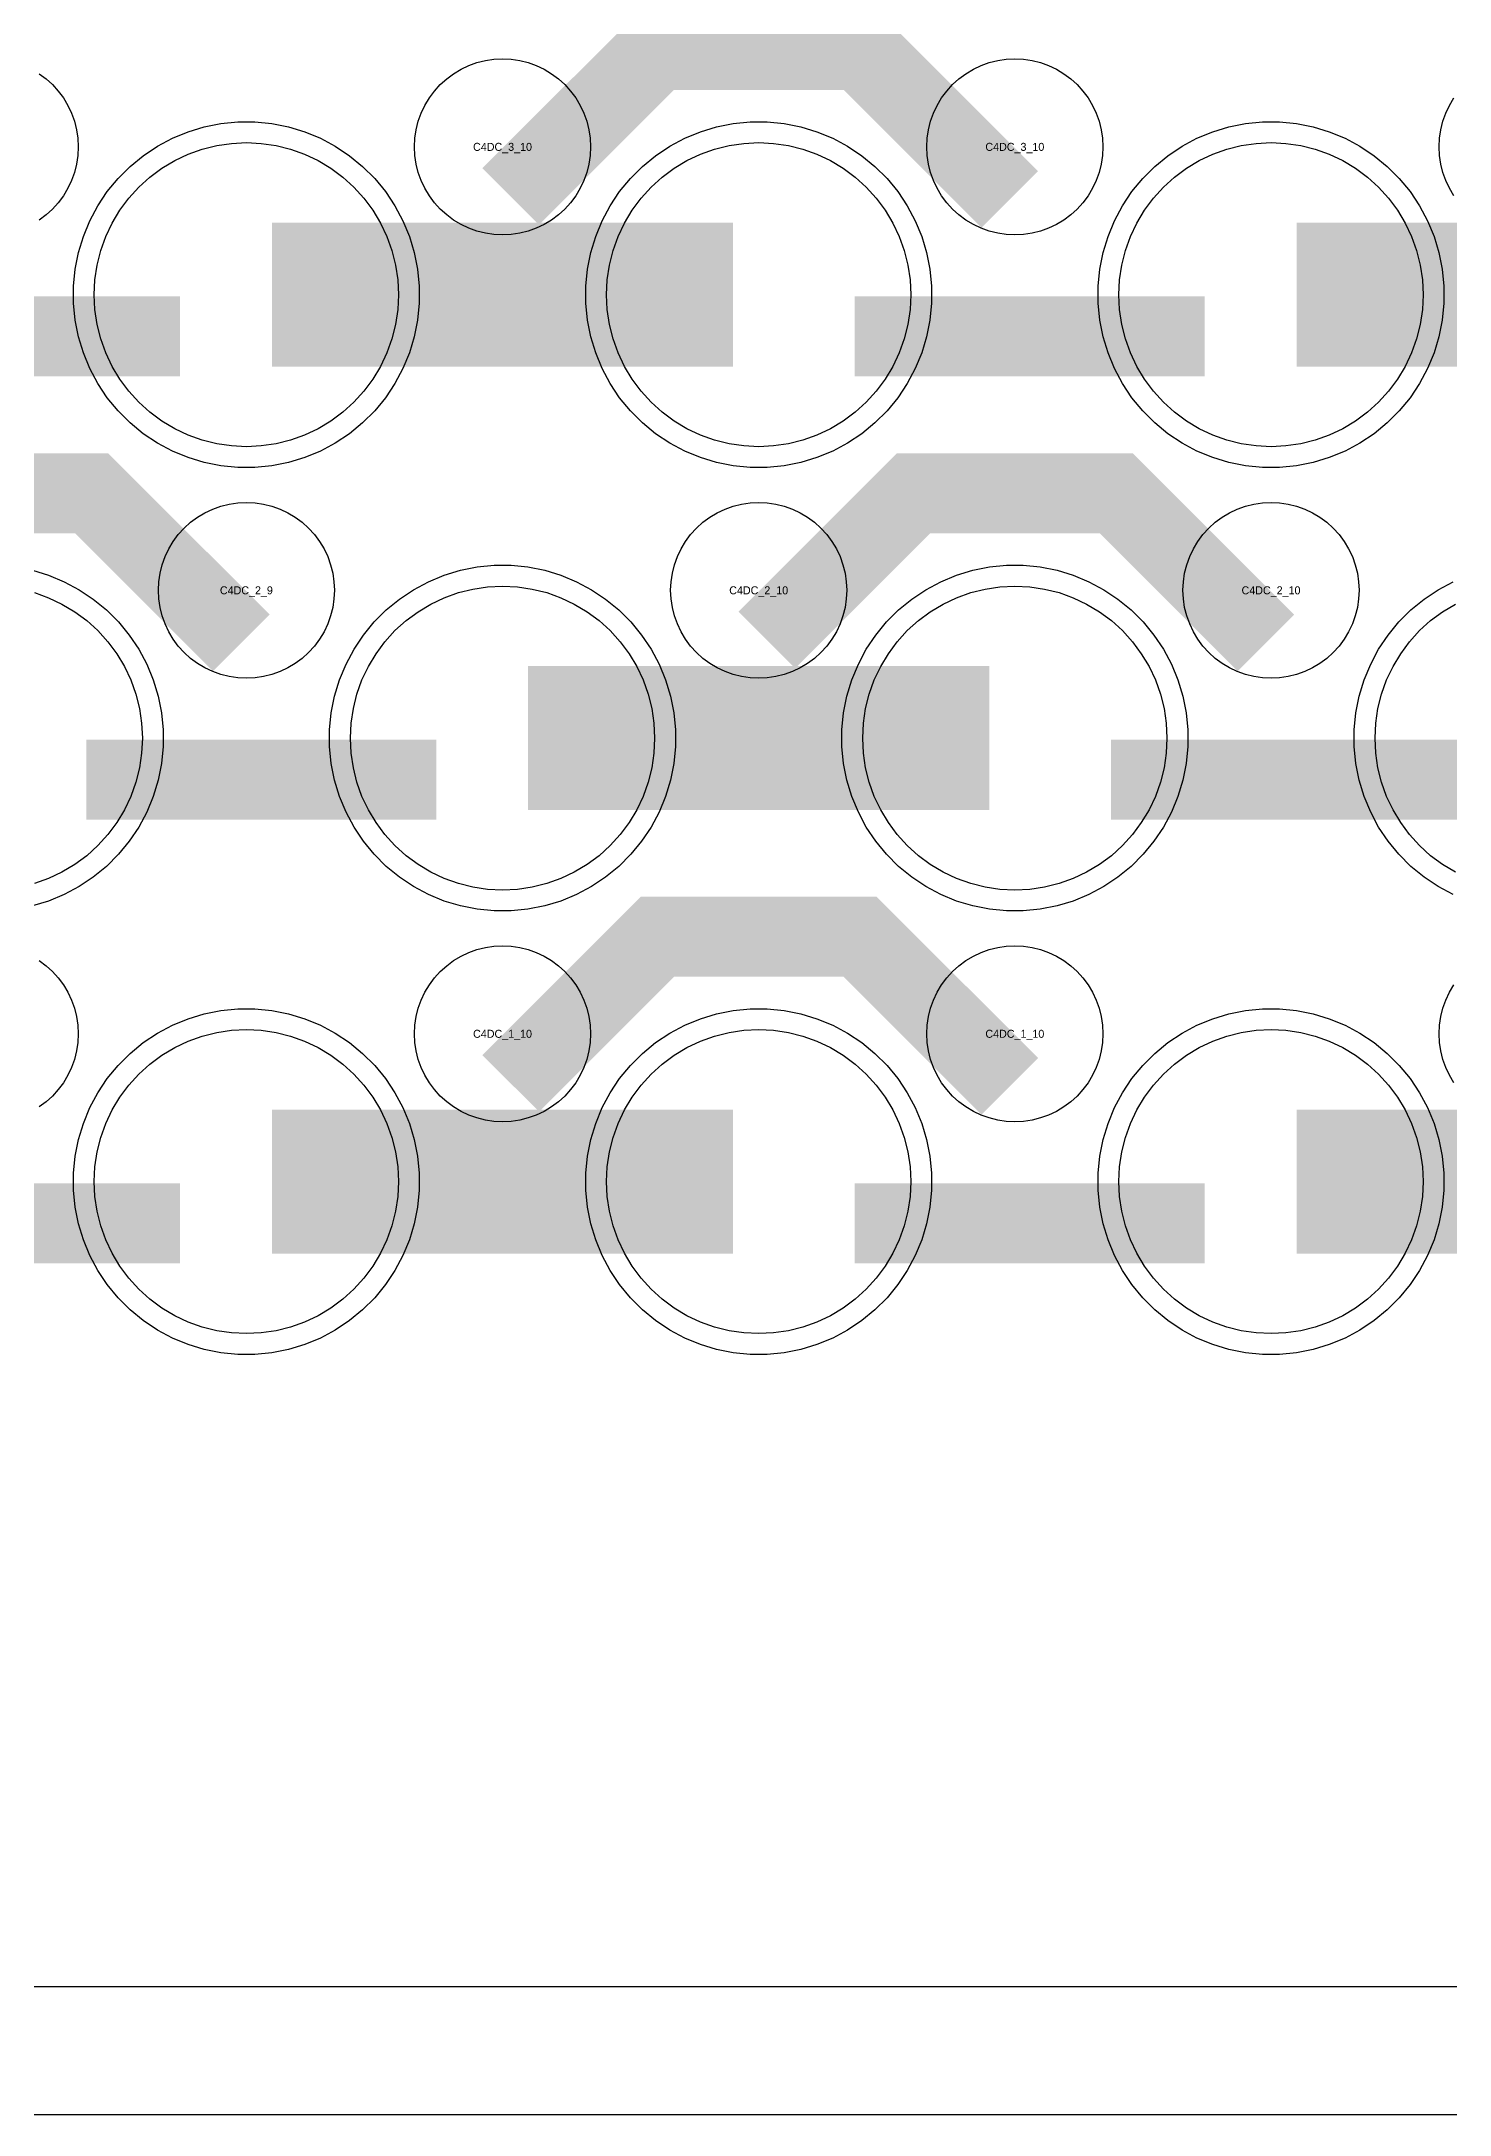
# Model space of a CAD drawing. Extents: x -11880 to 11880, y -14992 to 14992.
# Drawn here: x -8944 to -8504, y -14992 to -14345 of the extents above; entities that cross this region are included whole.
import ezdxf
from ezdxf.enums import TextEntityAlignment as Align

# ---------------------------------------------------------------- set-up
doc = ezdxf.new("R2010")
doc.units = 0
doc.header["$MEASUREMENT"] = 0
for name, color, linetype in [('GDS_775_DT_237', 138, 'CONTINUOUS'), ('OUTLINE', 30, 'CONTINUOUS'), ('RDL1_FS', 34, 'CONTINUOUS'), ('RDL_BS', 160, 'CONTINUOUS')]:
    doc.layers.add(name, color=color, linetype=linetype)

msp = doc.modelspace()

# ---------------------------------------------------------------- linework, layer by layer
at = {"layer": 'OUTLINE'}
for points in [[(-11880, -14992.5), (11880, -14992.5), (11880, 14992.5), (-11880, 14992.5)], [(-11840, -14952.5), (11840, -14952.5), (11840, 14952.5), (-11840, 14952.5)]]:
    msp.add_lwpolyline(points, close=True, dxfattribs=at)
at = {"layer": 'RDL1_FS', "color": 241, "true_color": 0xf7abae}
for points in [[(-8880, -14471.379), (-8884.657, -14471.15), (-8889.268, -14470.466), (-8893.791, -14469.334), (-8898.181, -14467.762), (-8902.395, -14465.77), (-8906.395, -14463.372), (-8910.14, -14460.594), (-8913.594, -14457.464), (-8916.724, -14454.01), (-8919.502, -14450.265), (-8921.9, -14446.265), (-8923.892, -14442.051), (-8925.464, -14437.661), (-8926.596, -14433.138), (-8927.28, -14428.527), (-8927.509, -14423.87), (-8927.28, -14419.213), (-8926.596, -14414.602), (-8925.464, -14410.079), (-8923.892, -14405.689), (-8921.9, -14401.475), (-8919.502, -14397.475), (-8916.724, -14393.73), (-8913.594, -14390.276), (-8910.14, -14387.146), (-8906.395, -14384.368), (-8902.395, -14381.97), (-8898.181, -14379.978), (-8893.791, -14378.406), (-8889.268, -14377.274), (-8884.657, -14376.59), (-8880, -14376.361), (-8875.343, -14376.59), (-8870.732, -14377.274), (-8866.209, -14378.406), (-8861.819, -14379.978), (-8857.605, -14381.97), (-8853.605, -14384.368), (-8849.86, -14387.146), (-8846.406, -14390.276), (-8843.276, -14393.73), (-8840.498, -14397.475), (-8838.1, -14401.475), (-8836.108, -14405.689), (-8834.536, -14410.079), (-8833.404, -14414.602), (-8832.72, -14419.213), (-8832.491, -14423.87), (-8832.72, -14428.527), (-8833.404, -14433.138), (-8834.536, -14437.661), (-8836.108, -14442.051), (-8838.1, -14446.265), (-8840.498, -14450.265), (-8843.276, -14454.01), (-8846.406, -14457.464), (-8849.86, -14460.594), (-8853.605, -14463.372), (-8857.605, -14465.77), (-8861.819, -14467.762), (-8866.209, -14469.334), (-8870.732, -14470.466), (-8875.343, -14471.15)], [(-8720, -14471.379), (-8724.657, -14471.15), (-8729.268, -14470.466), (-8733.791, -14469.334), (-8738.181, -14467.762), (-8742.395, -14465.77), (-8746.395, -14463.372), (-8750.14, -14460.594), (-8753.594, -14457.464), (-8756.724, -14454.01), (-8759.502, -14450.265), (-8761.9, -14446.265), (-8763.892, -14442.051), (-8765.464, -14437.661), (-8766.596, -14433.138), (-8767.28, -14428.527), (-8767.509, -14423.87), (-8767.28, -14419.213), (-8766.596, -14414.602), (-8765.464, -14410.079), (-8763.892, -14405.689), (-8761.9, -14401.475), (-8759.502, -14397.475), (-8756.724, -14393.73), (-8753.594, -14390.276), (-8750.14, -14387.146), (-8746.395, -14384.368), (-8742.395, -14381.97), (-8738.181, -14379.978), (-8733.791, -14378.406), (-8729.268, -14377.274), (-8724.657, -14376.59), (-8720, -14376.361), (-8715.343, -14376.59), (-8710.732, -14377.274), (-8706.209, -14378.406), (-8701.819, -14379.978), (-8697.605, -14381.97), (-8693.605, -14384.368), (-8689.86, -14387.146), (-8686.406, -14390.276), (-8683.276, -14393.73), (-8680.498, -14397.475), (-8678.1, -14401.475), (-8676.108, -14405.689), (-8674.536, -14410.079), (-8673.404, -14414.602), (-8672.72, -14419.213), (-8672.491, -14423.87), (-8672.72, -14428.527), (-8673.404, -14433.138), (-8674.536, -14437.661), (-8676.108, -14442.051), (-8678.1, -14446.265), (-8680.498, -14450.265), (-8683.276, -14454.01), (-8686.406, -14457.464), (-8689.86, -14460.594), (-8693.605, -14463.372), (-8697.605, -14465.77), (-8701.819, -14467.762), (-8706.209, -14469.334), (-8710.732, -14470.466), (-8715.343, -14471.15)], [(-8560, -14471.379), (-8564.657, -14471.15), (-8569.268, -14470.466), (-8573.791, -14469.334), (-8578.181, -14467.762), (-8582.395, -14465.77), (-8586.395, -14463.372), (-8590.14, -14460.594), (-8593.594, -14457.464), (-8596.724, -14454.01), (-8599.502, -14450.265), (-8601.9, -14446.265), (-8603.892, -14442.051), (-8605.464, -14437.661), (-8606.596, -14433.138), (-8607.28, -14428.527), (-8607.509, -14423.87), (-8607.28, -14419.213), (-8606.596, -14414.602), (-8605.464, -14410.079), (-8603.892, -14405.689), (-8601.9, -14401.475), (-8599.502, -14397.475), (-8596.724, -14393.73), (-8593.594, -14390.276), (-8590.14, -14387.146), (-8586.395, -14384.368), (-8582.395, -14381.97), (-8578.181, -14379.978), (-8573.791, -14378.406), (-8569.268, -14377.274), (-8564.657, -14376.59), (-8560, -14376.361), (-8555.343, -14376.59), (-8550.732, -14377.274), (-8546.209, -14378.406), (-8541.819, -14379.978), (-8537.605, -14381.97), (-8533.605, -14384.368), (-8529.86, -14387.146), (-8526.406, -14390.276), (-8523.276, -14393.73), (-8520.498, -14397.475), (-8518.1, -14401.475), (-8516.108, -14405.689), (-8514.536, -14410.079), (-8513.404, -14414.602), (-8512.72, -14419.213), (-8512.491, -14423.87), (-8512.72, -14428.527), (-8513.404, -14433.138), (-8514.536, -14437.661), (-8516.108, -14442.051), (-8518.1, -14446.265), (-8520.498, -14450.265), (-8523.276, -14454.01), (-8526.406, -14457.464), (-8529.86, -14460.594), (-8533.605, -14463.372), (-8537.605, -14465.77), (-8541.819, -14467.762), (-8546.209, -14469.334), (-8550.732, -14470.466), (-8555.343, -14471.15)], [(-8800, -14609.944), (-8804.657, -14609.715), (-8809.268, -14609.031), (-8813.791, -14607.899), (-8818.181, -14606.327), (-8822.395, -14604.335), (-8826.395, -14601.937), (-8830.14, -14599.159), (-8833.594, -14596.029), (-8836.724, -14592.575), (-8839.502, -14588.83), (-8841.9, -14584.83), (-8843.892, -14580.616), (-8845.464, -14576.226), (-8846.596, -14571.703), (-8847.28, -14567.092), (-8847.509, -14562.435), (-8847.28, -14557.778), (-8846.596, -14553.167), (-8845.464, -14548.644), (-8843.892, -14544.254), (-8841.9, -14540.04), (-8839.502, -14536.04), (-8836.724, -14532.295), (-8833.594, -14528.841), (-8830.14, -14525.711), (-8826.395, -14522.933), (-8822.395, -14520.535), (-8818.181, -14518.543), (-8813.791, -14516.971), (-8809.268, -14515.839), (-8804.657, -14515.155), (-8800, -14514.926), (-8795.343, -14515.155), (-8790.732, -14515.839), (-8786.209, -14516.971), (-8781.819, -14518.543), (-8777.605, -14520.535), (-8773.605, -14522.933), (-8769.86, -14525.711), (-8766.406, -14528.841), (-8763.276, -14532.295), (-8760.498, -14536.04), (-8758.1, -14540.04), (-8756.108, -14544.254), (-8754.536, -14548.644), (-8753.404, -14553.167), (-8752.72, -14557.778), (-8752.491, -14562.435), (-8752.72, -14567.092), (-8753.404, -14571.703), (-8754.536, -14576.226), (-8756.108, -14580.616), (-8758.1, -14584.83), (-8760.498, -14588.83), (-8763.276, -14592.575), (-8766.406, -14596.029), (-8769.86, -14599.159), (-8773.605, -14601.937), (-8777.605, -14604.335), (-8781.819, -14606.327), (-8786.209, -14607.899), (-8790.732, -14609.031), (-8795.343, -14609.715)], [(-8640, -14609.944), (-8644.657, -14609.715), (-8649.268, -14609.031), (-8653.791, -14607.899), (-8658.181, -14606.327), (-8662.395, -14604.335), (-8666.395, -14601.937), (-8670.14, -14599.159), (-8673.594, -14596.029), (-8676.724, -14592.575), (-8679.502, -14588.83), (-8681.9, -14584.83), (-8683.892, -14580.616), (-8685.464, -14576.226), (-8686.596, -14571.703), (-8687.28, -14567.092), (-8687.509, -14562.435), (-8687.28, -14557.778), (-8686.596, -14553.167), (-8685.464, -14548.644), (-8683.892, -14544.254), (-8681.9, -14540.04), (-8679.502, -14536.04), (-8676.724, -14532.295), (-8673.594, -14528.841), (-8670.14, -14525.711), (-8666.395, -14522.933), (-8662.395, -14520.535), (-8658.181, -14518.543), (-8653.791, -14516.971), (-8649.268, -14515.839), (-8644.657, -14515.155), (-8640, -14514.926), (-8635.343, -14515.155), (-8630.732, -14515.839), (-8626.209, -14516.971), (-8621.819, -14518.543), (-8617.605, -14520.535), (-8613.605, -14522.933), (-8609.86, -14525.711), (-8606.406, -14528.841), (-8603.276, -14532.295), (-8600.498, -14536.04), (-8598.1, -14540.04), (-8596.108, -14544.254), (-8594.536, -14548.644), (-8593.404, -14553.167), (-8592.72, -14557.778), (-8592.491, -14562.435), (-8592.72, -14567.092), (-8593.404, -14571.703), (-8594.536, -14576.226), (-8596.108, -14580.616), (-8598.1, -14584.83), (-8600.498, -14588.83), (-8603.276, -14592.575), (-8606.406, -14596.029), (-8609.86, -14599.159), (-8613.605, -14601.937), (-8617.605, -14604.335), (-8621.819, -14606.327), (-8626.209, -14607.899), (-8630.732, -14609.031), (-8635.343, -14609.715)]]:
    msp.add_lwpolyline(points, close=True, dxfattribs=at)
for points in [[(-8871.998, -14423.87, 45, 45, 0), (-8799.998, -14423.87, 45, 45, 0)], [(-8799.998, -14423.87, 45, 45, 0), (-8727.998, -14423.87, 45, 45, 0)], [(-8551.998, -14423.87, 45, 45, 0), (-8479.998, -14423.87, 45, 45, 0)], [(-8791.998, -14562.435, 45, 45, 0), (-8719.998, -14562.435, 45, 45, 0)], [(-8719.998, -14562.435, 45, 45, 0), (-8647.998, -14562.435, 45, 45, 0)]]:
    msp.add_lwpolyline(points, format="xyseb", dxfattribs=at)
for points in [[(-8946.209, -14516.971), (-8941.819, -14518.543), (-8937.605, -14520.535), (-8933.605, -14522.933), (-8929.86, -14525.711), (-8926.406, -14528.841), (-8923.276, -14532.295), (-8920.498, -14536.04), (-8918.1, -14540.04), (-8916.108, -14544.254), (-8914.536, -14548.644), (-8913.404, -14553.167), (-8912.72, -14557.778), (-8912.491, -14562.435), (-8912.72, -14567.092), (-8913.404, -14571.703), (-8914.536, -14576.226), (-8916.108, -14580.616), (-8918.1, -14584.83), (-8920.498, -14588.83), (-8923.276, -14592.575), (-8926.406, -14596.029), (-8929.86, -14599.159), (-8933.605, -14601.937), (-8937.605, -14604.335), (-8941.819, -14606.327), (-8946.209, -14607.899)], [(-8502.395, -14604.335), (-8506.395, -14601.937), (-8510.14, -14599.159), (-8513.594, -14596.029), (-8516.724, -14592.575), (-8519.502, -14588.83), (-8521.9, -14584.83), (-8523.892, -14580.616), (-8525.464, -14576.226), (-8526.596, -14571.703), (-8527.28, -14567.092), (-8527.509, -14562.435), (-8527.28, -14557.778), (-8526.596, -14553.167), (-8525.464, -14548.644), (-8523.892, -14544.254), (-8521.9, -14540.04), (-8519.502, -14536.04), (-8516.724, -14532.295), (-8513.594, -14528.841), (-8510.14, -14525.711), (-8506.395, -14522.933), (-8502.395, -14520.535)]]:
    msp.add_lwpolyline(points, dxfattribs=at)
at = {"layer": 'RDL1_FS'}
for points in [[(-8880, -14748.509), (-8884.657, -14748.28), (-8889.268, -14747.596), (-8893.791, -14746.464), (-8898.181, -14744.892), (-8902.395, -14742.9), (-8906.395, -14740.502), (-8910.14, -14737.724), (-8913.594, -14734.594), (-8916.724, -14731.14), (-8919.502, -14727.395), (-8921.9, -14723.395), (-8923.892, -14719.181), (-8925.464, -14714.791), (-8926.596, -14710.268), (-8927.28, -14705.657), (-8927.509, -14701), (-8927.28, -14696.343), (-8926.596, -14691.732), (-8925.464, -14687.209), (-8923.892, -14682.819), (-8921.9, -14678.605), (-8919.502, -14674.605), (-8916.724, -14670.86), (-8913.594, -14667.406), (-8910.14, -14664.276), (-8906.395, -14661.498), (-8902.395, -14659.1), (-8898.181, -14657.108), (-8893.791, -14655.536), (-8889.268, -14654.404), (-8884.657, -14653.72), (-8880, -14653.491), (-8875.343, -14653.72), (-8870.732, -14654.404), (-8866.209, -14655.536), (-8861.819, -14657.108), (-8857.605, -14659.1), (-8853.605, -14661.498), (-8849.86, -14664.276), (-8846.406, -14667.406), (-8843.276, -14670.86), (-8840.498, -14674.605), (-8838.1, -14678.605), (-8836.108, -14682.819), (-8834.536, -14687.209), (-8833.404, -14691.732), (-8832.72, -14696.343), (-8832.491, -14701), (-8832.72, -14705.657), (-8833.404, -14710.268), (-8834.536, -14714.791), (-8836.108, -14719.181), (-8838.1, -14723.395), (-8840.498, -14727.395), (-8843.276, -14731.14), (-8846.406, -14734.594), (-8849.86, -14737.724), (-8853.605, -14740.502), (-8857.605, -14742.9), (-8861.819, -14744.892), (-8866.209, -14746.464), (-8870.732, -14747.596), (-8875.343, -14748.28)], [(-8720, -14748.509), (-8724.657, -14748.28), (-8729.268, -14747.596), (-8733.791, -14746.464), (-8738.181, -14744.892), (-8742.395, -14742.9), (-8746.395, -14740.502), (-8750.14, -14737.724), (-8753.594, -14734.594), (-8756.724, -14731.14), (-8759.502, -14727.395), (-8761.9, -14723.395), (-8763.892, -14719.181), (-8765.464, -14714.791), (-8766.596, -14710.268), (-8767.28, -14705.657), (-8767.509, -14701), (-8767.28, -14696.343), (-8766.596, -14691.732), (-8765.464, -14687.209), (-8763.892, -14682.819), (-8761.9, -14678.605), (-8759.502, -14674.605), (-8756.724, -14670.86), (-8753.594, -14667.406), (-8750.14, -14664.276), (-8746.395, -14661.498), (-8742.395, -14659.1), (-8738.181, -14657.108), (-8733.791, -14655.536), (-8729.268, -14654.404), (-8724.657, -14653.72), (-8720, -14653.491), (-8715.343, -14653.72), (-8710.732, -14654.404), (-8706.209, -14655.536), (-8701.819, -14657.108), (-8697.605, -14659.1), (-8693.605, -14661.498), (-8689.86, -14664.276), (-8686.406, -14667.406), (-8683.276, -14670.86), (-8680.498, -14674.605), (-8678.1, -14678.605), (-8676.108, -14682.819), (-8674.536, -14687.209), (-8673.404, -14691.732), (-8672.72, -14696.343), (-8672.491, -14701), (-8672.72, -14705.657), (-8673.404, -14710.268), (-8674.536, -14714.791), (-8676.108, -14719.181), (-8678.1, -14723.395), (-8680.498, -14727.395), (-8683.276, -14731.14), (-8686.406, -14734.594), (-8689.86, -14737.724), (-8693.605, -14740.502), (-8697.605, -14742.9), (-8701.819, -14744.892), (-8706.209, -14746.464), (-8710.732, -14747.596), (-8715.343, -14748.28)], [(-8560, -14748.509), (-8564.657, -14748.28), (-8569.268, -14747.596), (-8573.791, -14746.464), (-8578.181, -14744.892), (-8582.395, -14742.9), (-8586.395, -14740.502), (-8590.14, -14737.724), (-8593.594, -14734.594), (-8596.724, -14731.14), (-8599.502, -14727.395), (-8601.9, -14723.395), (-8603.892, -14719.181), (-8605.464, -14714.791), (-8606.596, -14710.268), (-8607.28, -14705.657), (-8607.509, -14701), (-8607.28, -14696.343), (-8606.596, -14691.732), (-8605.464, -14687.209), (-8603.892, -14682.819), (-8601.9, -14678.605), (-8599.502, -14674.605), (-8596.724, -14670.86), (-8593.594, -14667.406), (-8590.14, -14664.276), (-8586.395, -14661.498), (-8582.395, -14659.1), (-8578.181, -14657.108), (-8573.791, -14655.536), (-8569.268, -14654.404), (-8564.657, -14653.72), (-8560, -14653.491), (-8555.343, -14653.72), (-8550.732, -14654.404), (-8546.209, -14655.536), (-8541.819, -14657.108), (-8537.605, -14659.1), (-8533.605, -14661.498), (-8529.86, -14664.276), (-8526.406, -14667.406), (-8523.276, -14670.86), (-8520.498, -14674.605), (-8518.1, -14678.605), (-8516.108, -14682.819), (-8514.536, -14687.209), (-8513.404, -14691.732), (-8512.72, -14696.343), (-8512.491, -14701), (-8512.72, -14705.657), (-8513.404, -14710.268), (-8514.536, -14714.791), (-8516.108, -14719.181), (-8518.1, -14723.395), (-8520.498, -14727.395), (-8523.276, -14731.14), (-8526.406, -14734.594), (-8529.86, -14737.724), (-8533.605, -14740.502), (-8537.605, -14742.9), (-8541.819, -14744.892), (-8546.209, -14746.464), (-8550.732, -14747.596), (-8555.343, -14748.28)]]:
    msp.add_lwpolyline(points, close=True, dxfattribs=at)
for points in [[(-8871.998, -14701, 45, 45, 0), (-8799.998, -14701, 45, 45, 0)], [(-8799.998, -14701, 45, 45, 0), (-8727.998, -14701, 45, 45, 0)], [(-8551.998, -14701, 45, 45, 0), (-8479.998, -14701, 45, 45, 0)]]:
    msp.add_lwpolyline(points, format="xyseb", dxfattribs=at)
at = {"layer": 'RDL_BS'}
for points in [[(-8797.438, -14393.184, 25, 25, 0), (-8751.623, -14347.369, 25, 25, 0), (-8718.07, -14347.369, 25, 25, 0)], [(-8641.599, -14394.083, 25, 25, 0), (-8688.313, -14347.369, 25, 25, 0), (-8718.071, -14347.369, 25, 25, 0)], [(-8881.599, -14532.648, 25, 25, 0), (-8928.313, -14485.934, 25, 25, 0), (-8958.071, -14485.934, 25, 25, 0)], [(-8717.438, -14531.749, 25, 25, 0), (-8671.623, -14485.934, 25, 25, 0), (-8638.07, -14485.934, 25, 25, 0)], [(-8561.599, -14532.648, 25, 25, 0), (-8608.313, -14485.934, 25, 25, 0), (-8638.071, -14485.934, 25, 25, 0)], [(-8797.438, -14670.314, 25, 25, 0), (-8751.623, -14624.499, 25, 25, 0), (-8718.07, -14624.499, 25, 25, 0)], [(-8641.599, -14671.213, 25, 25, 0), (-8688.313, -14624.499, 25, 25, 0), (-8718.071, -14624.499, 25, 25, 0)], [(-9009.984, -14714.013, 25, 25, 0), (-8900.719, -14714.013, 25, 25, 0)], [(-8689.984, -14714.013, 25, 25, 0), (-8580.719, -14714.013, 25, 25, 0)]]:
    msp.add_lwpolyline(points, format="xyseb", dxfattribs=at)
for points in [[(-8800, -14405.176), (-8802.693, -14405.044), (-8805.365, -14404.648), (-8807.984, -14403.991), (-8810.519, -14403.084), (-8812.956, -14401.932), (-8815.28, -14400.539), (-8817.443, -14398.936), (-8819.442, -14397.124), (-8821.254, -14395.125), (-8822.857, -14392.962), (-8824.25, -14390.638), (-8825.402, -14388.201), (-8826.309, -14385.666), (-8826.966, -14383.047), (-8827.362, -14380.375), (-8827.494, -14377.682), (-8827.362, -14374.989), (-8826.966, -14372.317), (-8826.309, -14369.698), (-8825.402, -14367.163), (-8824.25, -14364.726), (-8822.857, -14362.402), (-8821.254, -14360.239), (-8819.442, -14358.24), (-8817.443, -14356.428), (-8815.28, -14354.825), (-8812.956, -14353.432), (-8810.519, -14352.28), (-8807.984, -14351.373), (-8805.365, -14350.716), (-8802.693, -14350.32), (-8800, -14350.188), (-8797.307, -14350.32), (-8794.635, -14350.716), (-8792.016, -14351.373), (-8789.481, -14352.28), (-8787.044, -14353.432), (-8784.72, -14354.825), (-8782.557, -14356.428), (-8780.558, -14358.24), (-8778.746, -14360.239), (-8777.143, -14362.402), (-8775.75, -14364.726), (-8774.598, -14367.163), (-8773.691, -14369.698), (-8773.034, -14372.317), (-8772.638, -14374.989), (-8772.506, -14377.682), (-8772.638, -14380.375), (-8773.034, -14383.047), (-8773.691, -14385.666), (-8774.598, -14388.201), (-8775.75, -14390.638), (-8777.143, -14392.962), (-8778.746, -14395.125), (-8780.558, -14397.124), (-8782.557, -14398.936), (-8784.72, -14400.539), (-8787.044, -14401.932), (-8789.481, -14403.084), (-8792.016, -14403.991), (-8794.635, -14404.648), (-8797.307, -14405.044)], [(-8640, -14405.176), (-8642.693, -14405.044), (-8645.365, -14404.648), (-8647.984, -14403.991), (-8650.519, -14403.084), (-8652.956, -14401.932), (-8655.28, -14400.539), (-8657.443, -14398.936), (-8659.442, -14397.124), (-8661.254, -14395.125), (-8662.857, -14392.962), (-8664.25, -14390.638), (-8665.402, -14388.201), (-8666.309, -14385.666), (-8666.966, -14383.047), (-8667.362, -14380.375), (-8667.494, -14377.682), (-8667.362, -14374.989), (-8666.966, -14372.317), (-8666.309, -14369.698), (-8665.402, -14367.163), (-8664.25, -14364.726), (-8662.857, -14362.402), (-8661.254, -14360.239), (-8659.442, -14358.24), (-8657.443, -14356.428), (-8655.28, -14354.825), (-8652.956, -14353.432), (-8650.519, -14352.28), (-8647.984, -14351.373), (-8645.365, -14350.716), (-8642.693, -14350.32), (-8640, -14350.188), (-8637.307, -14350.32), (-8634.635, -14350.716), (-8632.016, -14351.373), (-8629.481, -14352.28), (-8627.044, -14353.432), (-8624.72, -14354.825), (-8622.557, -14356.428), (-8620.558, -14358.24), (-8618.746, -14360.239), (-8617.143, -14362.402), (-8615.75, -14364.726), (-8614.598, -14367.163), (-8613.691, -14369.698), (-8613.034, -14372.317), (-8612.638, -14374.989), (-8612.506, -14377.682), (-8612.638, -14380.375), (-8613.034, -14383.047), (-8613.691, -14385.666), (-8614.598, -14388.201), (-8615.75, -14390.638), (-8617.143, -14392.962), (-8618.746, -14395.125), (-8620.558, -14397.124), (-8622.557, -14398.936), (-8624.72, -14400.539), (-8627.044, -14401.932), (-8629.481, -14403.084), (-8632.016, -14403.991), (-8634.635, -14404.648), (-8637.307, -14405.044)], [(-8880, -14543.741), (-8882.693, -14543.609), (-8885.365, -14543.213), (-8887.984, -14542.556), (-8890.519, -14541.649), (-8892.956, -14540.497), (-8895.28, -14539.104), (-8897.443, -14537.501), (-8899.442, -14535.689), (-8901.254, -14533.69), (-8902.857, -14531.527), (-8904.25, -14529.203), (-8905.402, -14526.766), (-8906.309, -14524.231), (-8906.966, -14521.612), (-8907.362, -14518.94), (-8907.494, -14516.247), (-8907.362, -14513.554), (-8906.966, -14510.882), (-8906.309, -14508.263), (-8905.402, -14505.728), (-8904.25, -14503.291), (-8902.857, -14500.967), (-8901.254, -14498.804), (-8899.442, -14496.805), (-8897.443, -14494.993), (-8895.28, -14493.39), (-8892.956, -14491.997), (-8890.519, -14490.845), (-8887.984, -14489.938), (-8885.365, -14489.281), (-8882.693, -14488.885), (-8880, -14488.753), (-8877.307, -14488.885), (-8874.635, -14489.281), (-8872.016, -14489.938), (-8869.481, -14490.845), (-8867.044, -14491.997), (-8864.72, -14493.39), (-8862.557, -14494.993), (-8860.558, -14496.805), (-8858.746, -14498.804), (-8857.143, -14500.967), (-8855.75, -14503.291), (-8854.598, -14505.728), (-8853.691, -14508.263), (-8853.034, -14510.882), (-8852.638, -14513.554), (-8852.506, -14516.247), (-8852.638, -14518.94), (-8853.034, -14521.612), (-8853.691, -14524.231), (-8854.598, -14526.766), (-8855.75, -14529.203), (-8857.143, -14531.527), (-8858.746, -14533.69), (-8860.558, -14535.689), (-8862.557, -14537.501), (-8864.72, -14539.104), (-8867.044, -14540.497), (-8869.481, -14541.649), (-8872.016, -14542.556), (-8874.635, -14543.213), (-8877.307, -14543.609)], [(-8720, -14543.741), (-8722.693, -14543.609), (-8725.365, -14543.213), (-8727.984, -14542.556), (-8730.519, -14541.649), (-8732.956, -14540.497), (-8735.28, -14539.104), (-8737.443, -14537.501), (-8739.442, -14535.689), (-8741.254, -14533.69), (-8742.857, -14531.527), (-8744.25, -14529.203), (-8745.402, -14526.766), (-8746.309, -14524.231), (-8746.966, -14521.612), (-8747.362, -14518.94), (-8747.494, -14516.247), (-8747.362, -14513.554), (-8746.966, -14510.882), (-8746.309, -14508.263), (-8745.402, -14505.728), (-8744.25, -14503.291), (-8742.857, -14500.967), (-8741.254, -14498.804), (-8739.442, -14496.805), (-8737.443, -14494.993), (-8735.28, -14493.39), (-8732.956, -14491.997), (-8730.519, -14490.845), (-8727.984, -14489.938), (-8725.365, -14489.281), (-8722.693, -14488.885), (-8720, -14488.753), (-8717.307, -14488.885), (-8714.635, -14489.281), (-8712.016, -14489.938), (-8709.481, -14490.845), (-8707.044, -14491.997), (-8704.72, -14493.39), (-8702.557, -14494.993), (-8700.558, -14496.805), (-8698.746, -14498.804), (-8697.143, -14500.967), (-8695.75, -14503.291), (-8694.598, -14505.728), (-8693.691, -14508.263), (-8693.034, -14510.882), (-8692.638, -14513.554), (-8692.506, -14516.247), (-8692.638, -14518.94), (-8693.034, -14521.612), (-8693.691, -14524.231), (-8694.598, -14526.766), (-8695.75, -14529.203), (-8697.143, -14531.527), (-8698.746, -14533.69), (-8700.558, -14535.689), (-8702.557, -14537.501), (-8704.72, -14539.104), (-8707.044, -14540.497), (-8709.481, -14541.649), (-8712.016, -14542.556), (-8714.635, -14543.213), (-8717.307, -14543.609)], [(-8560, -14543.741), (-8562.693, -14543.609), (-8565.365, -14543.213), (-8567.984, -14542.556), (-8570.519, -14541.649), (-8572.956, -14540.497), (-8575.28, -14539.104), (-8577.443, -14537.501), (-8579.442, -14535.689), (-8581.254, -14533.69), (-8582.857, -14531.527), (-8584.25, -14529.203), (-8585.402, -14526.766), (-8586.309, -14524.231), (-8586.966, -14521.612), (-8587.362, -14518.94), (-8587.494, -14516.247), (-8587.362, -14513.554), (-8586.966, -14510.882), (-8586.309, -14508.263), (-8585.402, -14505.728), (-8584.25, -14503.291), (-8582.857, -14500.967), (-8581.254, -14498.804), (-8579.442, -14496.805), (-8577.443, -14494.993), (-8575.28, -14493.39), (-8572.956, -14491.997), (-8570.519, -14490.845), (-8567.984, -14489.938), (-8565.365, -14489.281), (-8562.693, -14488.885), (-8560, -14488.753), (-8557.307, -14488.885), (-8554.635, -14489.281), (-8552.016, -14489.938), (-8549.481, -14490.845), (-8547.044, -14491.997), (-8544.72, -14493.39), (-8542.557, -14494.993), (-8540.558, -14496.805), (-8538.746, -14498.804), (-8537.143, -14500.967), (-8535.75, -14503.291), (-8534.598, -14505.728), (-8533.691, -14508.263), (-8533.034, -14510.882), (-8532.638, -14513.554), (-8532.506, -14516.247), (-8532.638, -14518.94), (-8533.034, -14521.612), (-8533.691, -14524.231), (-8534.598, -14526.766), (-8535.75, -14529.203), (-8537.143, -14531.527), (-8538.746, -14533.69), (-8540.558, -14535.689), (-8542.557, -14537.501), (-8544.72, -14539.104), (-8547.044, -14540.497), (-8549.481, -14541.649), (-8552.016, -14542.556), (-8554.635, -14543.213), (-8557.307, -14543.609)], [(-8800, -14682.306), (-8802.693, -14682.174), (-8805.365, -14681.778), (-8807.984, -14681.121), (-8810.519, -14680.214), (-8812.956, -14679.062), (-8815.28, -14677.669), (-8817.443, -14676.066), (-8819.442, -14674.254), (-8821.254, -14672.255), (-8822.857, -14670.092), (-8824.25, -14667.768), (-8825.402, -14665.331), (-8826.309, -14662.796), (-8826.966, -14660.177), (-8827.362, -14657.505), (-8827.494, -14654.812), (-8827.362, -14652.119), (-8826.966, -14649.447), (-8826.309, -14646.828), (-8825.402, -14644.293), (-8824.25, -14641.856), (-8822.857, -14639.532), (-8821.254, -14637.369), (-8819.442, -14635.37), (-8817.443, -14633.558), (-8815.28, -14631.955), (-8812.956, -14630.562), (-8810.519, -14629.41), (-8807.984, -14628.503), (-8805.365, -14627.846), (-8802.693, -14627.45), (-8800, -14627.318), (-8797.307, -14627.45), (-8794.635, -14627.846), (-8792.016, -14628.503), (-8789.481, -14629.41), (-8787.044, -14630.562), (-8784.72, -14631.955), (-8782.557, -14633.558), (-8780.558, -14635.37), (-8778.746, -14637.369), (-8777.143, -14639.532), (-8775.75, -14641.856), (-8774.598, -14644.293), (-8773.691, -14646.828), (-8773.034, -14649.447), (-8772.638, -14652.119), (-8772.506, -14654.812), (-8772.638, -14657.505), (-8773.034, -14660.177), (-8773.691, -14662.796), (-8774.598, -14665.331), (-8775.75, -14667.768), (-8777.143, -14670.092), (-8778.746, -14672.255), (-8780.558, -14674.254), (-8782.557, -14676.066), (-8784.72, -14677.669), (-8787.044, -14679.062), (-8789.481, -14680.214), (-8792.016, -14681.121), (-8794.635, -14681.778), (-8797.307, -14682.174)], [(-8640, -14682.306), (-8642.693, -14682.174), (-8645.365, -14681.778), (-8647.984, -14681.121), (-8650.519, -14680.214), (-8652.956, -14679.062), (-8655.28, -14677.669), (-8657.443, -14676.066), (-8659.442, -14674.254), (-8661.254, -14672.255), (-8662.857, -14670.092), (-8664.25, -14667.768), (-8665.402, -14665.331), (-8666.309, -14662.796), (-8666.966, -14660.177), (-8667.362, -14657.505), (-8667.494, -14654.812), (-8667.362, -14652.119), (-8666.966, -14649.447), (-8666.309, -14646.828), (-8665.402, -14644.293), (-8664.25, -14641.856), (-8662.857, -14639.532), (-8661.254, -14637.369), (-8659.442, -14635.37), (-8657.443, -14633.558), (-8655.28, -14631.955), (-8652.956, -14630.562), (-8650.519, -14629.41), (-8647.984, -14628.503), (-8645.365, -14627.846), (-8642.693, -14627.45), (-8640, -14627.318), (-8637.307, -14627.45), (-8634.635, -14627.846), (-8632.016, -14628.503), (-8629.481, -14629.41), (-8627.044, -14630.562), (-8624.72, -14631.955), (-8622.557, -14633.558), (-8620.558, -14635.37), (-8618.746, -14637.369), (-8617.143, -14639.532), (-8615.75, -14641.856), (-8614.598, -14644.293), (-8613.691, -14646.828), (-8613.034, -14649.447), (-8612.638, -14652.119), (-8612.506, -14654.812), (-8612.638, -14657.505), (-8613.034, -14660.177), (-8613.691, -14662.796), (-8614.598, -14665.331), (-8615.75, -14667.768), (-8617.143, -14670.092), (-8618.746, -14672.255), (-8620.558, -14674.254), (-8622.557, -14676.066), (-8624.72, -14677.669), (-8627.044, -14679.062), (-8629.481, -14680.214), (-8632.016, -14681.121), (-8634.635, -14681.778), (-8637.307, -14682.174)], [(-8882.644, -14755), (-8887.938, -14754.483), (-8893.165, -14753.437), (-8898.205, -14751.906), (-8903.115, -14749.875), (-8907.777, -14747.383), (-8912.191, -14744.436), (-8916.292, -14741.074), (-8920.074, -14737.292), (-8923.436, -14733.191), (-8926.383, -14728.777), (-8928.875, -14724.115), (-8930.906, -14719.205), (-8932.437, -14714.165), (-8933.483, -14708.938), (-8934, -14703.644), (-8934, -14698.356), (-8933.483, -14693.062), (-8932.437, -14687.835), (-8930.906, -14682.795), (-8928.875, -14677.885), (-8926.383, -14673.223), (-8923.436, -14668.809), (-8920.074, -14664.708), (-8916.292, -14660.926), (-8912.191, -14657.564), (-8907.777, -14654.617), (-8903.115, -14652.125), (-8898.205, -14650.094), (-8893.165, -14648.563), (-8887.938, -14647.517), (-8882.644, -14647), (-8877.356, -14647), (-8872.062, -14647.517), (-8866.835, -14648.563), (-8861.795, -14650.094), (-8856.885, -14652.125), (-8852.223, -14654.617), (-8847.809, -14657.564), (-8843.708, -14660.926), (-8839.926, -14664.708), (-8836.564, -14668.809), (-8833.617, -14673.223), (-8831.125, -14677.885), (-8829.094, -14682.795), (-8827.563, -14687.835), (-8826.517, -14693.062), (-8826, -14698.356), (-8826, -14703.644), (-8826.517, -14708.938), (-8827.563, -14714.165), (-8829.094, -14719.205), (-8831.125, -14724.115), (-8833.617, -14728.777), (-8836.564, -14733.191), (-8839.926, -14737.292), (-8843.708, -14741.074), (-8847.809, -14744.436), (-8852.223, -14747.383), (-8856.885, -14749.875), (-8861.795, -14751.906), (-8866.835, -14753.437), (-8872.062, -14754.483), (-8877.356, -14755)], [(-8722.644, -14755), (-8727.938, -14754.483), (-8733.165, -14753.437), (-8738.205, -14751.906), (-8743.115, -14749.875), (-8747.777, -14747.383), (-8752.191, -14744.436), (-8756.292, -14741.074), (-8760.074, -14737.292), (-8763.436, -14733.191), (-8766.383, -14728.777), (-8768.875, -14724.115), (-8770.906, -14719.205), (-8772.437, -14714.165), (-8773.483, -14708.938), (-8774, -14703.644), (-8774, -14698.356), (-8773.483, -14693.062), (-8772.437, -14687.835), (-8770.906, -14682.795), (-8768.875, -14677.885), (-8766.383, -14673.223), (-8763.436, -14668.809), (-8760.074, -14664.708), (-8756.292, -14660.926), (-8752.191, -14657.564), (-8747.777, -14654.617), (-8743.115, -14652.125), (-8738.205, -14650.094), (-8733.165, -14648.563), (-8727.938, -14647.517), (-8722.644, -14647), (-8717.356, -14647), (-8712.062, -14647.517), (-8706.835, -14648.563), (-8701.795, -14650.094), (-8696.885, -14652.125), (-8692.223, -14654.617), (-8687.809, -14657.564), (-8683.708, -14660.926), (-8679.926, -14664.708), (-8676.564, -14668.809), (-8673.617, -14673.223), (-8671.125, -14677.885), (-8669.094, -14682.795), (-8667.563, -14687.835), (-8666.517, -14693.062), (-8666, -14698.356), (-8666, -14703.644), (-8666.517, -14708.938), (-8667.563, -14714.165), (-8669.094, -14719.205), (-8671.125, -14724.115), (-8673.617, -14728.777), (-8676.564, -14733.191), (-8679.926, -14737.292), (-8683.708, -14741.074), (-8687.809, -14744.436), (-8692.223, -14747.383), (-8696.885, -14749.875), (-8701.795, -14751.906), (-8706.835, -14753.437), (-8712.062, -14754.483), (-8717.356, -14755)], [(-8562.644, -14755), (-8567.938, -14754.483), (-8573.165, -14753.437), (-8578.205, -14751.906), (-8583.115, -14749.875), (-8587.777, -14747.383), (-8592.191, -14744.436), (-8596.292, -14741.074), (-8600.074, -14737.292), (-8603.436, -14733.191), (-8606.383, -14728.777), (-8608.875, -14724.115), (-8610.906, -14719.205), (-8612.437, -14714.165), (-8613.483, -14708.938), (-8614, -14703.644), (-8614, -14698.356), (-8613.483, -14693.062), (-8612.437, -14687.835), (-8610.906, -14682.795), (-8608.875, -14677.885), (-8606.383, -14673.223), (-8603.436, -14668.809), (-8600.074, -14664.708), (-8596.292, -14660.926), (-8592.191, -14657.564), (-8587.777, -14654.617), (-8583.115, -14652.125), (-8578.205, -14650.094), (-8573.165, -14648.563), (-8567.938, -14647.517), (-8562.644, -14647), (-8557.356, -14647), (-8552.062, -14647.517), (-8546.835, -14648.563), (-8541.795, -14650.094), (-8536.885, -14652.125), (-8532.223, -14654.617), (-8527.809, -14657.564), (-8523.708, -14660.926), (-8519.926, -14664.708), (-8516.564, -14668.809), (-8513.617, -14673.223), (-8511.125, -14677.885), (-8509.094, -14682.795), (-8507.563, -14687.835), (-8506.517, -14693.062), (-8506, -14698.356), (-8506, -14703.644), (-8506.517, -14708.938), (-8507.563, -14714.165), (-8509.094, -14719.205), (-8511.125, -14724.115), (-8513.617, -14728.777), (-8516.564, -14733.191), (-8519.926, -14737.292), (-8523.708, -14741.074), (-8527.809, -14744.436), (-8532.223, -14747.383), (-8536.885, -14749.875), (-8541.795, -14751.906), (-8546.835, -14753.437), (-8552.062, -14754.483), (-8557.356, -14755)]]:
    msp.add_lwpolyline(points, close=True, dxfattribs=at)
for points in [[(-8944.72, -14354.825), (-8942.557, -14356.428), (-8940.558, -14358.24), (-8938.746, -14360.239), (-8937.143, -14362.402), (-8935.75, -14364.726), (-8934.598, -14367.163), (-8933.691, -14369.698), (-8933.034, -14372.317), (-8932.638, -14374.989), (-8932.506, -14377.682), (-8932.638, -14380.375), (-8933.034, -14383.047), (-8933.691, -14385.666), (-8934.598, -14388.201), (-8935.75, -14390.638), (-8937.143, -14392.962), (-8938.746, -14395.125), (-8940.558, -14397.124), (-8942.557, -14398.936), (-8944.72, -14400.539)], [(-8502.857, -14392.962), (-8504.25, -14390.638), (-8505.402, -14388.201), (-8506.309, -14385.666), (-8506.966, -14383.047), (-8507.362, -14380.375), (-8507.494, -14377.682), (-8507.362, -14374.989), (-8506.966, -14372.317), (-8506.309, -14369.698), (-8505.402, -14367.163), (-8504.25, -14364.726), (-8502.857, -14362.402)], [(-8944.72, -14631.955), (-8942.557, -14633.558), (-8940.558, -14635.37), (-8938.746, -14637.369), (-8937.143, -14639.532), (-8935.75, -14641.856), (-8934.598, -14644.293), (-8933.691, -14646.828), (-8933.034, -14649.447), (-8932.638, -14652.119), (-8932.506, -14654.812), (-8932.638, -14657.505), (-8933.034, -14660.177), (-8933.691, -14662.796), (-8934.598, -14665.331), (-8935.75, -14667.768), (-8937.143, -14670.092), (-8938.746, -14672.255), (-8940.558, -14674.254), (-8942.557, -14676.066), (-8944.72, -14677.669)], [(-8502.857, -14670.092), (-8504.25, -14667.768), (-8505.402, -14665.331), (-8506.309, -14662.796), (-8506.966, -14660.177), (-8507.362, -14657.505), (-8507.494, -14654.812), (-8507.362, -14652.119), (-8506.966, -14649.447), (-8506.309, -14646.828), (-8505.402, -14644.293), (-8504.25, -14641.856), (-8502.857, -14639.532)]]:
    msp.add_lwpolyline(points, dxfattribs=at)
at = {"layer": 'RDL_BS', "color": 241, "true_color": 0xf7abae}
for points in [[(-8882.644, -14477.87), (-8887.938, -14477.353), (-8893.165, -14476.307), (-8898.205, -14474.776), (-8903.115, -14472.745), (-8907.777, -14470.253), (-8912.191, -14467.306), (-8916.292, -14463.944), (-8920.074, -14460.162), (-8923.436, -14456.061), (-8926.383, -14451.647), (-8928.875, -14446.985), (-8930.906, -14442.075), (-8932.437, -14437.035), (-8933.483, -14431.808), (-8934, -14426.514), (-8934, -14421.226), (-8933.483, -14415.932), (-8932.437, -14410.705), (-8930.906, -14405.665), (-8928.875, -14400.755), (-8926.383, -14396.093), (-8923.436, -14391.679), (-8920.074, -14387.578), (-8916.292, -14383.796), (-8912.191, -14380.434), (-8907.777, -14377.487), (-8903.115, -14374.995), (-8898.205, -14372.964), (-8893.165, -14371.433), (-8887.938, -14370.387), (-8882.644, -14369.87), (-8877.356, -14369.87), (-8872.062, -14370.387), (-8866.835, -14371.433), (-8861.795, -14372.964), (-8856.885, -14374.995), (-8852.223, -14377.487), (-8847.809, -14380.434), (-8843.708, -14383.796), (-8839.926, -14387.578), (-8836.564, -14391.679), (-8833.617, -14396.093), (-8831.125, -14400.755), (-8829.094, -14405.665), (-8827.563, -14410.705), (-8826.517, -14415.932), (-8826, -14421.226), (-8826, -14426.514), (-8826.517, -14431.808), (-8827.563, -14437.035), (-8829.094, -14442.075), (-8831.125, -14446.985), (-8833.617, -14451.647), (-8836.564, -14456.061), (-8839.926, -14460.162), (-8843.708, -14463.944), (-8847.809, -14467.306), (-8852.223, -14470.253), (-8856.885, -14472.745), (-8861.795, -14474.776), (-8866.835, -14476.307), (-8872.062, -14477.353), (-8877.356, -14477.87)], [(-8722.644, -14477.87), (-8727.938, -14477.353), (-8733.165, -14476.307), (-8738.205, -14474.776), (-8743.115, -14472.745), (-8747.777, -14470.253), (-8752.191, -14467.306), (-8756.292, -14463.944), (-8760.074, -14460.162), (-8763.436, -14456.061), (-8766.383, -14451.647), (-8768.875, -14446.985), (-8770.906, -14442.075), (-8772.437, -14437.035), (-8773.483, -14431.808), (-8774, -14426.514), (-8774, -14421.226), (-8773.483, -14415.932), (-8772.437, -14410.705), (-8770.906, -14405.665), (-8768.875, -14400.755), (-8766.383, -14396.093), (-8763.436, -14391.679), (-8760.074, -14387.578), (-8756.292, -14383.796), (-8752.191, -14380.434), (-8747.777, -14377.487), (-8743.115, -14374.995), (-8738.205, -14372.964), (-8733.165, -14371.433), (-8727.938, -14370.387), (-8722.644, -14369.87), (-8717.356, -14369.87), (-8712.062, -14370.387), (-8706.835, -14371.433), (-8701.795, -14372.964), (-8696.885, -14374.995), (-8692.223, -14377.487), (-8687.809, -14380.434), (-8683.708, -14383.796), (-8679.926, -14387.578), (-8676.564, -14391.679), (-8673.617, -14396.093), (-8671.125, -14400.755), (-8669.094, -14405.665), (-8667.563, -14410.705), (-8666.517, -14415.932), (-8666, -14421.226), (-8666, -14426.514), (-8666.517, -14431.808), (-8667.563, -14437.035), (-8669.094, -14442.075), (-8671.125, -14446.985), (-8673.617, -14451.647), (-8676.564, -14456.061), (-8679.926, -14460.162), (-8683.708, -14463.944), (-8687.809, -14467.306), (-8692.223, -14470.253), (-8696.885, -14472.745), (-8701.795, -14474.776), (-8706.835, -14476.307), (-8712.062, -14477.353), (-8717.356, -14477.87)], [(-8562.644, -14477.87), (-8567.938, -14477.353), (-8573.165, -14476.307), (-8578.205, -14474.776), (-8583.115, -14472.745), (-8587.777, -14470.253), (-8592.191, -14467.306), (-8596.292, -14463.944), (-8600.074, -14460.162), (-8603.436, -14456.061), (-8606.383, -14451.647), (-8608.875, -14446.985), (-8610.906, -14442.075), (-8612.437, -14437.035), (-8613.483, -14431.808), (-8614, -14426.514), (-8614, -14421.226), (-8613.483, -14415.932), (-8612.437, -14410.705), (-8610.906, -14405.665), (-8608.875, -14400.755), (-8606.383, -14396.093), (-8603.436, -14391.679), (-8600.074, -14387.578), (-8596.292, -14383.796), (-8592.191, -14380.434), (-8587.777, -14377.487), (-8583.115, -14374.995), (-8578.205, -14372.964), (-8573.165, -14371.433), (-8567.938, -14370.387), (-8562.644, -14369.87), (-8557.356, -14369.87), (-8552.062, -14370.387), (-8546.835, -14371.433), (-8541.795, -14372.964), (-8536.885, -14374.995), (-8532.223, -14377.487), (-8527.809, -14380.434), (-8523.708, -14383.796), (-8519.926, -14387.578), (-8516.564, -14391.679), (-8513.617, -14396.093), (-8511.125, -14400.755), (-8509.094, -14405.665), (-8507.563, -14410.705), (-8506.517, -14415.932), (-8506, -14421.226), (-8506, -14426.514), (-8506.517, -14431.808), (-8507.563, -14437.035), (-8509.094, -14442.075), (-8511.125, -14446.985), (-8513.617, -14451.647), (-8516.564, -14456.061), (-8519.926, -14460.162), (-8523.708, -14463.944), (-8527.809, -14467.306), (-8532.223, -14470.253), (-8536.885, -14472.745), (-8541.795, -14474.776), (-8546.835, -14476.307), (-8552.062, -14477.353), (-8557.356, -14477.87)], [(-8802.644, -14616.435), (-8807.938, -14615.918), (-8813.165, -14614.872), (-8818.205, -14613.341), (-8823.115, -14611.31), (-8827.777, -14608.818), (-8832.191, -14605.871), (-8836.292, -14602.509), (-8840.074, -14598.727), (-8843.436, -14594.626), (-8846.383, -14590.212), (-8848.875, -14585.55), (-8850.906, -14580.64), (-8852.437, -14575.6), (-8853.483, -14570.373), (-8854, -14565.079), (-8854, -14559.791), (-8853.483, -14554.497), (-8852.437, -14549.27), (-8850.906, -14544.23), (-8848.875, -14539.32), (-8846.383, -14534.658), (-8843.436, -14530.244), (-8840.074, -14526.143), (-8836.292, -14522.361), (-8832.191, -14518.999), (-8827.777, -14516.052), (-8823.115, -14513.56), (-8818.205, -14511.529), (-8813.165, -14509.998), (-8807.938, -14508.952), (-8802.644, -14508.435), (-8797.356, -14508.435), (-8792.062, -14508.952), (-8786.835, -14509.998), (-8781.795, -14511.529), (-8776.885, -14513.56), (-8772.223, -14516.052), (-8767.809, -14518.999), (-8763.708, -14522.361), (-8759.926, -14526.143), (-8756.564, -14530.244), (-8753.617, -14534.658), (-8751.125, -14539.32), (-8749.094, -14544.23), (-8747.563, -14549.27), (-8746.517, -14554.497), (-8746, -14559.791), (-8746, -14565.079), (-8746.517, -14570.373), (-8747.563, -14575.6), (-8749.094, -14580.64), (-8751.125, -14585.55), (-8753.617, -14590.212), (-8756.564, -14594.626), (-8759.926, -14598.727), (-8763.708, -14602.509), (-8767.809, -14605.871), (-8772.223, -14608.818), (-8776.885, -14611.31), (-8781.795, -14613.341), (-8786.835, -14614.872), (-8792.062, -14615.918), (-8797.356, -14616.435)], [(-8642.644, -14616.435), (-8647.938, -14615.918), (-8653.165, -14614.872), (-8658.205, -14613.341), (-8663.115, -14611.31), (-8667.777, -14608.818), (-8672.191, -14605.871), (-8676.292, -14602.509), (-8680.074, -14598.727), (-8683.436, -14594.626), (-8686.383, -14590.212), (-8688.875, -14585.55), (-8690.906, -14580.64), (-8692.437, -14575.6), (-8693.483, -14570.373), (-8694, -14565.079), (-8694, -14559.791), (-8693.483, -14554.497), (-8692.437, -14549.27), (-8690.906, -14544.23), (-8688.875, -14539.32), (-8686.383, -14534.658), (-8683.436, -14530.244), (-8680.074, -14526.143), (-8676.292, -14522.361), (-8672.191, -14518.999), (-8667.777, -14516.052), (-8663.115, -14513.56), (-8658.205, -14511.529), (-8653.165, -14509.998), (-8647.938, -14508.952), (-8642.644, -14508.435), (-8637.356, -14508.435), (-8632.062, -14508.952), (-8626.835, -14509.998), (-8621.795, -14511.529), (-8616.885, -14513.56), (-8612.223, -14516.052), (-8607.809, -14518.999), (-8603.708, -14522.361), (-8599.926, -14526.143), (-8596.564, -14530.244), (-8593.617, -14534.658), (-8591.125, -14539.32), (-8589.094, -14544.23), (-8587.563, -14549.27), (-8586.517, -14554.497), (-8586, -14559.791), (-8586, -14565.079), (-8586.517, -14570.373), (-8587.563, -14575.6), (-8589.094, -14580.64), (-8591.125, -14585.55), (-8593.617, -14590.212), (-8596.564, -14594.626), (-8599.926, -14598.727), (-8603.708, -14602.509), (-8607.809, -14605.871), (-8612.223, -14608.818), (-8616.885, -14611.31), (-8621.795, -14613.341), (-8626.835, -14614.872), (-8632.062, -14615.918), (-8637.356, -14616.435)]]:
    msp.add_lwpolyline(points, close=True, dxfattribs=at)
for points in [[(-9009.984, -14436.883, 25, 25, 0), (-8900.719, -14436.883, 25, 25, 0)], [(-8689.984, -14436.883, 25, 25, 0), (-8580.719, -14436.883, 25, 25, 0)], [(-8929.984, -14575.448, 25, 25, 0), (-8820.719, -14575.448, 25, 25, 0)], [(-8609.984, -14575.448, 25, 25, 0), (-8500.719, -14575.448, 25, 25, 0)]]:
    msp.add_lwpolyline(points, format="xyseb", dxfattribs=at)
for points in [[(-8946.835, -14509.998), (-8941.795, -14511.529), (-8936.885, -14513.56), (-8932.223, -14516.052), (-8927.809, -14518.999), (-8923.708, -14522.361), (-8919.926, -14526.143), (-8916.564, -14530.244), (-8913.617, -14534.658), (-8911.125, -14539.32), (-8909.094, -14544.23), (-8907.563, -14549.27), (-8906.517, -14554.497), (-8906, -14559.791), (-8906, -14565.079), (-8906.517, -14570.373), (-8907.563, -14575.6), (-8909.094, -14580.64), (-8911.125, -14585.55), (-8913.617, -14590.212), (-8916.564, -14594.626), (-8919.926, -14598.727), (-8923.708, -14602.509), (-8927.809, -14605.871), (-8932.223, -14608.818), (-8936.885, -14611.31), (-8941.795, -14613.341), (-8946.835, -14614.872)], [(-8503.115, -14611.31), (-8507.777, -14608.818), (-8512.191, -14605.871), (-8516.292, -14602.509), (-8520.074, -14598.727), (-8523.436, -14594.626), (-8526.383, -14590.212), (-8528.875, -14585.55), (-8530.906, -14580.64), (-8532.437, -14575.6), (-8533.483, -14570.373), (-8534, -14565.079), (-8534, -14559.791), (-8533.483, -14554.497), (-8532.437, -14549.27), (-8530.906, -14544.23), (-8528.875, -14539.32), (-8526.383, -14534.658), (-8523.436, -14530.244), (-8520.074, -14526.143), (-8516.292, -14522.361), (-8512.191, -14518.999), (-8507.777, -14516.052), (-8503.115, -14513.56)]]:
    msp.add_lwpolyline(points, dxfattribs=at)

# ---------------------------------------------------------------- texts
at = {"layer": 'GDS_775_DT_237'}
for s, p in [('C4DC_3_10', (-8800, -14377.682)), ('C4DC_3_10', (-8800, -14377.682)), ('C4DC_3_10', (-8640, -14377.682)), ('C4DC_3_10', (-8640, -14377.682)), ('C4DC_2_9', (-8880, -14516.247)), ('C4DC_2_9', (-8880, -14516.247)), ('C4DC_2_10', (-8720, -14516.247)), ('C4DC_2_10', (-8720, -14516.247)), ('C4DC_2_10', (-8560, -14516.247)), ('C4DC_2_10', (-8560, -14516.247)), ('C4DC_1_10', (-8800, -14654.812)), ('C4DC_1_10', (-8800, -14654.812)), ('C4DC_1_10', (-8640, -14654.812)), ('C4DC_1_10', (-8640, -14654.812))]:
    msp.add_text(s, height=2.5, dxfattribs=at).set_placement(p, align=Align.MIDDLE_CENTER)

doc.saveas('drawing.dxf')
